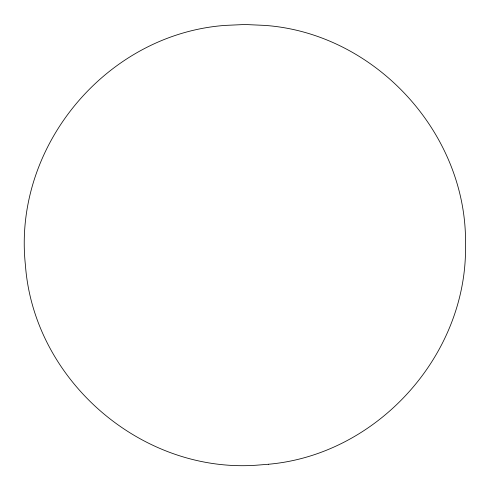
<?xml version="1.0" encoding="UTF-8"?>
<svg xmlns="http://www.w3.org/2000/svg" width="490" height="490" viewBox="0 0 490 490"><rect width="100%" height="100%" fill="white"/><g stroke="black" fill="none" stroke-linecap="round" stroke-linejoin="round"><path stroke-width="0.73" d="M268.391 464.257C377.68 454.683 467.57 354.68 465.5 245C467.656 134.082 375.665 33.357 265.035 25.413L245 24.5L224.965 25.413C106.257 34.22 12.575 146.657 25.413 265.035C33.792 380.326 141.469 473.518 256.797 465.182L268.373 464.257"/></g></svg>
